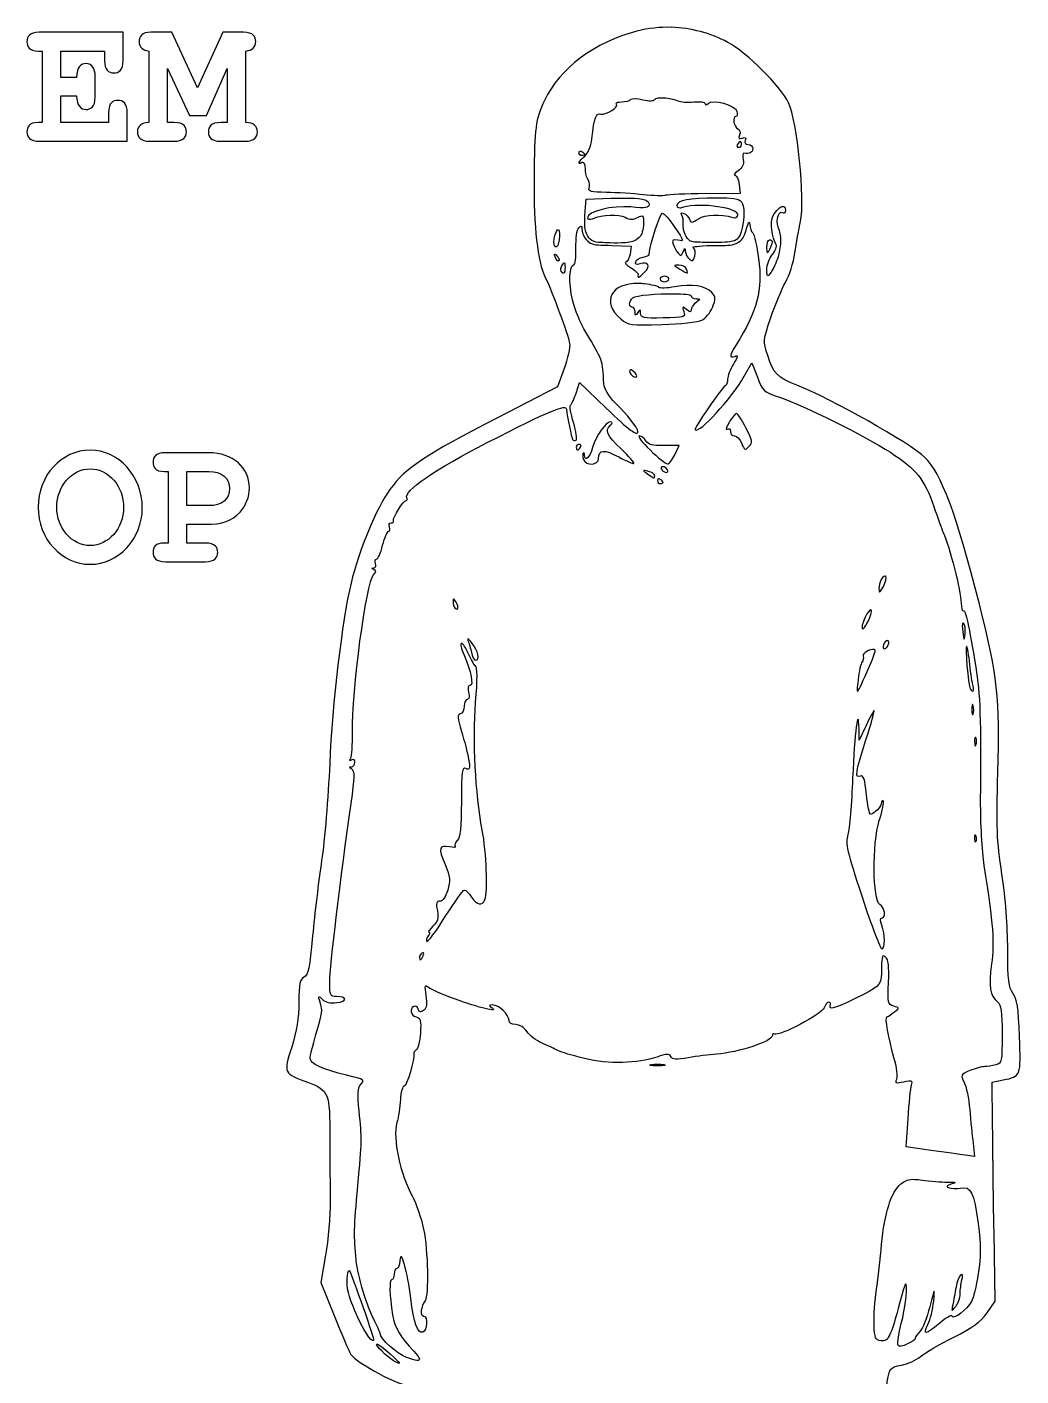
# Model space of a CAD drawing. Extents: x 3 to 63, y 6 to 117.
# Drawn here: x 32.96 to 63, y 29.18 to 69.93 of the extents above; entities that cross this region are included whole.
import ezdxf

# ---------------------------------------------------------------- set-up
doc = ezdxf.new("R2010")
doc.units = 0
doc.layers.add('Layer_1', color=7, linetype='CONTINUOUS')

msp = doc.modelspace()

# ---------------------------------------------------------------- linework, layer by layer
at = {"layer": 'Layer_1', "color": 7}
for points in [[(35.866027, 68.918941), (35.866027, 69.765401), (33.331298, 69.765401), (33.331298, 69.765401)], [(39.497846, 69.765401), (38.876697, 69.765401), (38.114986, 68.089017), (37.335706, 69.771087), (36.698017, 69.771087), (36.698017, 69.771087)], [(52.436593, 69.916296), (52.436593, 69.91578)], [(33.309078, 69.201095), (33.416049, 69.201095), (33.416049, 67.038952), (33.309078, 67.038952)], [(34.460428, 68.405279), (33.980355, 68.405279), (33.980355, 69.201095), (35.301205, 69.201095), (35.301205, 68.918941)], [(36.64169, 69.201095), (36.64169, 67.038952)], [(39.576912, 67.038952), (39.576912, 69.201095)], [(37.403402, 67.038952), (37.205996, 67.038952), (37.205996, 68.670378), (37.872106, 67.25341), (38.385771, 67.25341), (39.01209, 68.670378), (39.01209, 67.038952), (38.814684, 67.038952)], [(35.019051, 67.806866), (35.019051, 68.444551)], [(35.425745, 67.332476), (35.425745, 67.038952), (33.980355, 67.038952), (33.980355, 67.84614), (34.460428, 67.84614)], [(33.331298, 66.474646), (35.990051, 66.474646), (35.990051, 67.332476)], [(36.675279, 66.474646), (37.403402, 66.474646)], [(38.814684, 66.474646), (39.54849, 66.474646)], [(54.481946, 65.171883), (54.513985, 64.896965), (53.453585, 64.891282), (53.453585, 64.891798)], [(49.827449, 64.355913), (49.853804, 64.727468), (50.616032, 64.752272)], [(53.791032, 64.769325), (53.791032, 64.769841), (53.791032, 64.769841)], [(50.628952, 63.327552), (51.218578, 63.310499), (51.182923, 63.067104)], [(49.19183, 59.605814), (48.991324, 59.055462), (47.179031, 58.123735)], [(54.63129, 59.375338), (54.866934, 59.779966), (55.031266, 59.346401)], [(49.553563, 58.869426), (49.658468, 59.191371), (50.450667, 58.425008)], [(38.456049, 57.065402), (37.140885, 57.065402), (37.140885, 57.065402)], [(52.537878, 57.005973), (52.671204, 57.285543), (52.209215, 57.28141)], [(37.118665, 56.501096), (37.225634, 56.501096), (37.225634, 54.338952), (37.118665, 54.338952)], [(37.790458, 56.501096), (38.456049, 56.501096)], [(38.456049, 55.468083), (37.790458, 55.468083), (37.790458, 56.501096), (37.790458, 56.501096)], [(38.349081, 54.338952), (37.790458, 54.338952), (37.790458, 54.903777), (38.343395, 54.903777)], [(37.140885, 53.774646), (38.349081, 53.774646)], [(61.238637, 51.91688), (61.238637, 51.916361)], [(58.31737, 48.831796), (58.110664, 48.386862), (58.102396, 48.725859)], [(62.138842, 36.826843), (62.130574, 38.05106), (62.462335, 38.119788)], [(60.280557, 35.989686), (59.531249, 36.096141), (59.586026, 36.949835)], [(61.548697, 36.214478), (61.596756, 35.81037), (61.313054, 35.847059)], [(61.969861, 31.087144), (62.215323, 31.44216), (62.181215, 33.522652)], [(41.984001, 32.827605), (41.839824, 31.999748), (42.237215, 31.00756)], [(60.933747, 31.32692), (60.933747, 31.326404)], [(44.816386, 29.694462), (44.816386, 29.693946)]]:
    msp.add_lwpolyline(points, dxfattribs=at)
for points in [[(52.436593, 69.916296)], [(52.210766, 67.789811)], [(54.515535, 66.463277)], [(49.694123, 66.180091)], [(51.160701, 64.759506)], [(55.799693, 64.507326)], [(52.158055, 64.304753)], [(49.018195, 63.805559)], [(55.39972, 63.50015)], [(48.902958, 63.067104)], [(49.200614, 62.799936)], [(52.22472, 62.399444)], [(52.659835, 62.734824)], [(51.441304, 62.180334)], [(52.507387, 61.870277)], [(51.191707, 59.568609)], [(50.596395, 57.99661)], [(54.400296, 58.250859)], [(51.464559, 57.57338)], [(34.869707, 57.144467)], [(49.647099, 57.31965)], [(52.172009, 56.642171)], [(34.869707, 56.580161)], [(51.595816, 56.525384)], [(52.064522, 56.274237)], [(58.884261, 53.337981)], [(45.854048, 52.649651)], [(58.45948, 52.324089)], [(61.238637, 51.91688)], [(46.286581, 51.444556)], [(58.961776, 51.39288)], [(46.089694, 51.308132)], [(58.555082, 51.122611)], [(61.352845, 51.221314)], [(61.538878, 49.460697)], [(58.5618, 49.276214)], [(61.619494, 48.474712)], [(61.60399, 45.518821)], [(44.929557, 41.962448)], [(52.012844, 38.598313)], [(59.788599, 35.117905)], [(42.692484, 32.364069)], [(61.214351, 32.240045)], [(43.535843, 30.141465)]]:
    msp.add_lwpolyline(points, close=True, dxfattribs=at)
for points in [[(33.331298, 69.765401), (33.032144, 69.765401), (32.958712, 69.641299), (32.958712, 69.48325)], [(36.698017, 69.771087), (36.438374, 69.771087), (36.348169, 69.635684), (36.348169, 69.488933)], [(39.870435, 69.48325), (39.870435, 69.63565), (39.802649, 69.765401), (39.497846, 69.765401)], [(51.390145, 69.801059), (50.117409, 69.472468), (49.046484, 68.669116), (48.598584, 67.707647)], [(52.436593, 69.91578), (52.0842, 69.926681), (51.731174, 69.889078), (51.390145, 69.801059)], [(54.135197, 69.462578), (53.609485, 69.744359), (53.023912, 69.898037), (52.436593, 69.916296)], [(32.958712, 69.48325), (32.958712, 69.336499), (33.009922, 69.201095), (33.309078, 69.201095)], [(36.348169, 69.488933), (36.348169, 69.319602), (36.455424, 69.218034), (36.64169, 69.201095)], [(39.576912, 69.201095), (39.763178, 69.217994), (39.870435, 69.319568), (39.870435, 69.48325)], [(55.97436, 67.633233), (55.720739, 68.152613), (54.717804, 69.150309), (54.135197, 69.462578)], [(35.301205, 68.918941), (35.301205, 68.619782), (35.430957, 68.540672), (35.583357, 68.540672)], [(35.583357, 68.540672), (35.730113, 68.540672), (35.866027, 68.608463), (35.866027, 68.918941)], [(34.736897, 68.822823), (34.595786, 68.822823), (34.460428, 68.710079), (34.460428, 68.405279)], [(35.019051, 68.444551), (35.019051, 68.664682), (34.93445, 68.822823), (34.736897, 68.822823)], [(34.460428, 67.84614), (34.460428, 67.55262), (34.584536, 67.434279), (34.742583, 67.434279)], [(34.742583, 67.434279), (34.878047, 67.434279), (35.019051, 67.502034), (35.019051, 67.806866)], [(35.707896, 67.710748), (35.566786, 67.710748), (35.425745, 67.648555), (35.425745, 67.332476)], [(35.990051, 67.332476), (35.990051, 67.631635), (35.860296, 67.710748), (35.707896, 67.710748)], [(48.598584, 67.707647), (48.324502, 67.119306), (48.294109, 66.895858), (48.282841, 65.363087)], [(50.770543, 67.593442), (50.739804, 67.624242), (50.778251, 67.653587), (50.855811, 67.659588)], [(50.855811, 67.659588), (51.101635, 67.678088), (51.15072, 67.689954), (51.205659, 67.744853)], [(51.205659, 67.744853), (51.23516, 67.774354), (51.399376, 67.767435), (51.570495, 67.728835)], [(51.570495, 67.728835), (51.756542, 67.686835), (51.901515, 67.690452), (51.931196, 67.738653)], [(51.931196, 67.738653), (51.958255, 67.782452), (52.073235, 67.798013), (52.210766, 67.789811)], [(52.210766, 67.789811), (52.348296, 67.781812), (52.508292, 67.749295), (52.626243, 67.696794)], [(52.626243, 67.696794), (52.707545, 67.660395), (52.92658, 67.645922), (53.113037, 67.663721)], [(53.113037, 67.663721), (53.299494, 67.681522), (53.452034, 67.658678), (53.452034, 67.613079)], [(53.540919, 67.618763), (53.681042, 67.758883), (54.36095, 67.573559), (54.411149, 67.381569)], [(50.027437, 66.548544), (50.105577, 67.211574), (50.146222, 67.321985), (50.301321, 67.295786)], [(50.301321, 67.295786), (50.469932, 67.267285), (50.853413, 67.51054), (50.770543, 67.593442)], [(53.452034, 67.613079), (53.452034, 67.563079), (53.487338, 67.565362), (53.540919, 67.618763)], [(54.411149, 67.381569), (54.433657, 67.295468), (54.419949, 67.224989), (54.380658, 67.224989)], [(56.335061, 64.051539), (56.476264, 64.702398), (56.234708, 67.100092), (55.97436, 67.633233)], [(33.309078, 67.038952), (33.015568, 67.038952), (32.958712, 66.9092), (32.958712, 66.7568)], [(36.64169, 67.038952), (36.421557, 67.038952), (36.29701, 66.937421), (36.29701, 66.7568)], [(37.775988, 66.7568), (37.775988, 66.9092), (37.708205, 67.038952), (37.403402, 67.038952)], [(38.814684, 67.038952), (38.51553, 67.038952), (38.442098, 66.914839), (38.442098, 66.7568)], [(39.921076, 66.7568), (39.921076, 66.937421), (39.797045, 67.038952), (39.576912, 67.038952)], [(54.380658, 67.224989), (54.268192, 67.224989), (54.322154, 66.895302), (54.442153, 66.849301)], [(54.442153, 66.849301), (54.504854, 66.825301), (54.526716, 66.747556), (54.494347, 66.663265)], [(32.958712, 66.7568), (32.958712, 66.6044), (33.043436, 66.474646), (33.331298, 66.474646)], [(36.29701, 66.7568), (36.29701, 66.6044), (36.381772, 66.474646), (36.675279, 66.474646)], [(37.403402, 66.474646), (37.691269, 66.474646), (37.775988, 66.6044), (37.775988, 66.7568)], [(38.442098, 66.7568), (38.442098, 66.610039), (38.521171, 66.474646), (38.814684, 66.474646)], [(39.54849, 66.474646), (39.836357, 66.474646), (39.921076, 66.6044), (39.921076, 66.7568)], [(49.812463, 66.02713), (49.918521, 66.114728), (49.999458, 66.311163), (50.027437, 66.548544)], [(54.515535, 66.463277), (54.495006, 66.463277), (54.454398, 66.425029), (54.425616, 66.378528)], [(54.494347, 66.663265), (54.452369, 66.553865), (54.472276, 66.531492), (54.575995, 66.571283)], [(54.552741, 66.378528), (54.552741, 66.425129), (54.536075, 66.463277), (54.515535, 66.463277)], [(54.575995, 66.571283), (54.672706, 66.608382), (54.699574, 66.587401), (54.66643, 66.501001)], [(54.66643, 66.501001), (54.637349, 66.425201), (54.671332, 66.378528), (54.755314, 66.378528)], [(49.72668, 65.828692), (49.573915, 65.734292), (49.638394, 65.88339), (49.812463, 66.02713)], [(49.641931, 66.129966), (49.641931, 66.166965), (49.663765, 66.185192), (49.694123, 66.180091)], [(49.72668, 66.040047), (49.680111, 66.040047), (49.641931, 66.080666), (49.641931, 66.129966)], [(49.694123, 66.180091), (49.704243, 66.178091), (49.71503, 66.174072), (49.72668, 66.167171)], [(49.72668, 66.167171), (49.773249, 66.138371), (49.811429, 66.097755), (49.811429, 66.077255)], [(49.811429, 66.077255), (49.811429, 66.056755), (49.773249, 66.040047), (49.72668, 66.040047)], [(54.425616, 66.378528), (54.396838, 66.331927), (54.41403, 66.29378), (54.463341, 66.29378)], [(54.463341, 66.29378), (54.512651, 66.29378), (54.552741, 66.331927), (54.552741, 66.378528)], [(54.622506, 66.112395), (54.590865, 66.116395), (54.581453, 66.028395), (54.601834, 65.916023)], [(54.891738, 66.251404), (54.891738, 66.138504), (54.794549, 66.088405), (54.622506, 66.112395)], [(54.755314, 66.378528), (54.830143, 66.378528), (54.891738, 66.321333), (54.891738, 66.251404)], [(49.824348, 65.727923), (49.81725, 65.812122), (49.773249, 65.857492), (49.72668, 65.828692)], [(49.927184, 65.29539), (49.857956, 65.406021), (49.847944, 65.447642), (49.824348, 65.727923)], [(54.601834, 65.916023), (54.627763, 65.773035), (54.582033, 65.671593), (54.449905, 65.579095)], [(48.282841, 65.363087), (48.27176, 63.856287), (48.384642, 62.857318), (48.621838, 62.36327)], [(49.948888, 65.062845), (49.974827, 65.130446), (49.965003, 65.234991), (49.927184, 65.29539)], [(54.449905, 65.579095), (54.345977, 65.506295), (54.303509, 65.446803), (54.355338, 65.446803)], [(54.355338, 65.446803), (54.407167, 65.446803), (54.464314, 65.323235), (54.481946, 65.171883)], [(50.470305, 64.930038), (50.01034, 64.938039), (49.910737, 64.963436), (49.948888, 65.062845)], [(51.589617, 64.858725), (51.286931, 64.892525), (50.783167, 64.925037), (50.470305, 64.930038)], [(52.266577, 64.841672), (52.196727, 64.81737), (51.892297, 64.824924), (51.589617, 64.858725)], [(53.453585, 64.891798), (52.870602, 64.888797), (52.336427, 64.866072), (52.266577, 64.841672)], [(51.209794, 64.489239), (50.644594, 64.542037), (49.896177, 64.35535), (49.896177, 64.161608)], [(50.616032, 64.752272), (50.833048, 64.75927), (51.012854, 64.762506), (51.160701, 64.759506)], [(51.160701, 64.759506), (51.604243, 64.750505), (51.758598, 64.691016), (51.758598, 64.560034)], [(51.758598, 64.560034), (51.758598, 64.460834), (51.655241, 64.447649), (51.209794, 64.489239)], [(52.605574, 64.541431), (52.605574, 64.699393), (52.969479, 64.769325), (53.791032, 64.769325)], [(52.794709, 64.479421), (52.658314, 64.436119), (52.605574, 64.453531), (52.605574, 64.541431)], [(54.440605, 64.232406), (54.522674, 64.454537), (53.296182, 64.638589), (52.794709, 64.479421)], [(53.791032, 64.769841), (54.272756, 64.769841), (54.475488, 64.735939), (54.553259, 64.6422)], [(54.553259, 64.6422), (54.648499, 64.52745), (54.641061, 64.132367), (54.568761, 63.861886)], [(55.502037, 64.214319), (55.596678, 64.394288), (55.720284, 64.503495), (55.799693, 64.507326)], [(55.818298, 64.307338), (55.677051, 64.394638), (55.565748, 64.112258), (55.651899, 63.885659)], [(55.799693, 64.507326), (55.847344, 64.509324), (55.879277, 64.473732), (55.879277, 64.392603)], [(55.879277, 64.392603), (55.879277, 64.324803), (55.851826, 64.286677), (55.818298, 64.307338)], [(49.909097, 63.60402), (49.800274, 63.758942), (49.803163, 64.016823), (49.827449, 64.355913)], [(49.896177, 64.161608), (49.896177, 64.112711), (49.960937, 64.101037), (50.04449, 64.134737)], [(50.04449, 64.134737), (50.355616, 64.260137), (50.84247, 64.282719), (51.03306, 64.18073)], [(51.03306, 64.18073), (51.18201, 64.100831), (51.273307, 64.098627), (51.409782, 64.171427)], [(51.409782, 64.171427), (51.57689, 64.260827), (51.589617, 64.247034), (51.589617, 63.978676)], [(51.589617, 63.978676), (51.589617, 63.819944), (51.534522, 63.629402), (51.461974, 63.568881)], [(51.763247, 63.061934), (51.787178, 63.360876), (52.087015, 64.304753), (52.158055, 64.304753)], [(52.158055, 64.304753), (52.208376, 64.304753), (52.379845, 64.111176), (52.538912, 63.874805)], [(52.747169, 64.239123), (52.702798, 64.309923), (52.721859, 64.328785), (52.806078, 64.296485)], [(52.789026, 63.989526), (52.802125, 64.069227), (52.783327, 64.181423), (52.747169, 64.239123)], [(52.801945, 63.806593), (52.787105, 63.866693), (52.786364, 63.929347), (52.789026, 63.989526)], [(52.806078, 64.296485), (52.874748, 64.270186), (52.953385, 64.190019), (52.980745, 64.118717)], [(52.980745, 64.118717), (53.024714, 64.004189), (53.056265, 64.005888), (53.250496, 64.133187)], [(53.250496, 64.133187), (53.454307, 64.266688), (53.924601, 64.283952), (54.288158, 64.170911)], [(54.288158, 64.170911), (54.352189, 64.151012), (54.420735, 64.178907), (54.440605, 64.232406)], [(54.715007, 63.870154), (54.767776, 64.052156), (54.794038, 64.081011), (54.799237, 63.961623)], [(55.598673, 63.350806), (55.470062, 63.558917), (55.415182, 64.04915), (55.502037, 64.214319)], [(56.165046, 63.101727), (56.207966, 63.391306), (56.284553, 63.818708), (56.335061, 64.051539)], [(48.964968, 63.288277), (48.856452, 63.221179), (48.856452, 63.585962), (48.964968, 63.753883)], [(48.964968, 63.753883), (48.988389, 63.790083), (49.005487, 63.80826), (49.018195, 63.805559)], [(49.048169, 63.610738), (49.048881, 63.462148), (49.01154, 63.317077), (48.964968, 63.288277)], [(49.018195, 63.805559), (49.039367, 63.800558), (49.047558, 63.739259), (49.048169, 63.610738)], [(49.546845, 63.252103), (49.540345, 63.537583), (49.57781, 63.808585), (49.631078, 63.861886)], [(49.631078, 63.861886), (49.702449, 63.933286), (49.72668, 63.924148), (49.72668, 63.826746)], [(49.72668, 63.826746), (49.72668, 63.677307), (49.842001, 63.446995), (50.038806, 63.378196)], [(50.095133, 63.447958), (50.003924, 63.482158), (49.947686, 63.54882), (49.909097, 63.60402)], [(51.461974, 63.568881), (51.416653, 63.53108), (51.317778, 63.442021), (51.170003, 63.422119)], [(52.538912, 63.874805), (52.817564, 63.460746), (52.820932, 63.446797), (52.630895, 63.483098)], [(52.915116, 63.540459), (52.857016, 63.60016), (52.824829, 63.713862), (52.801945, 63.806593)], [(54.479361, 63.595236), (54.440272, 63.541137), (54.412821, 63.49675), (54.336735, 63.470178)], [(54.464375, 63.42522), (54.597265, 63.50142), (54.66027, 63.681374), (54.715007, 63.870154)], [(54.568761, 63.861886), (54.540551, 63.756325), (54.518451, 63.649296), (54.479361, 63.595236)], [(54.799237, 63.961623), (54.803439, 63.866122), (54.844436, 63.750046), (54.890706, 63.703758)], [(54.890706, 63.703758), (54.936977, 63.657455), (55.016661, 63.310611), (55.06744, 62.933262)], [(55.651899, 63.885659), (55.759974, 63.601308), (55.760458, 63.371467), (55.653966, 62.988039)], [(49.482766, 62.738441), (49.524276, 62.738441), (49.553246, 62.969555), (49.546845, 63.252103)], [(50.038806, 63.378196), (50.200623, 63.321596), (50.366318, 63.346353), (50.628952, 63.327552)], [(50.359717, 63.413851), (50.264607, 63.416851), (50.180454, 63.416259), (50.095133, 63.447958)], [(51.170003, 63.422119), (50.85153, 63.37922), (50.483412, 63.409551), (50.359717, 63.413851)], [(52.630895, 63.483098), (52.467864, 63.514297), (52.443475, 63.493104), (52.490335, 63.362175)], [(52.490335, 63.362175), (52.521516, 63.275175), (52.587276, 63.152541), (52.636062, 63.08984)], [(52.785925, 63.132215), (52.836214, 63.260014), (52.848721, 63.263427), (52.853621, 63.150818)], [(53.126989, 63.431422), (52.998592, 63.441823), (52.973054, 63.480899), (52.915116, 63.540459)], [(53.1027, 63.253138), (53.05358, 63.283538), (53.138763, 63.302234), (53.513013, 63.323935)], [(53.142493, 63.008708), (53.169711, 63.112797), (53.151791, 63.222838), (53.1027, 63.253138)], [(53.676309, 63.419537), (53.47739, 63.418537), (53.255388, 63.421323), (53.126989, 63.431422)], [(53.513013, 63.323935), (53.715409, 63.329936), (53.878815, 63.326068), (54.007556, 63.328068)], [(54.058198, 63.42522), (53.907962, 63.417222), (53.82946, 63.420537), (53.676309, 63.419537)], [(54.007556, 63.328068), (54.090305, 63.329068), (54.187203, 63.331806), (54.27214, 63.350806)], [(54.336735, 63.470178), (54.265514, 63.445379), (54.138253, 63.429422), (54.058198, 63.42522)], [(54.27214, 63.350806), (54.355579, 63.369507), (54.427466, 63.40412), (54.464375, 63.42522)], [(55.320654, 63.267092), (55.317355, 63.39515), (55.353158, 63.50015), (55.39972, 63.50015)], [(55.39972, 63.203528), (55.335238, 63.053478), (55.325954, 63.060741), (55.320654, 63.267092)], [(55.39972, 63.50015), (55.446289, 63.50015), (55.481566, 63.47149), (55.478267, 63.436589)], [(55.478267, 63.436589), (55.474967, 63.401688), (55.439738, 63.296627), (55.39972, 63.203528)], [(55.482918, 63.052118), (55.575419, 63.169696), (55.627462, 63.304208), (55.598673, 63.350806)], [(48.927763, 62.967367), (48.904792, 63.027668), (48.895817, 63.060003), (48.902958, 63.067104)], [(48.902958, 63.067104), (48.910057, 63.074102), (48.933494, 63.055894), (48.975306, 63.014394)], [(49.033183, 62.862981), (49.007122, 62.836882), (48.959563, 62.883877), (48.927763, 62.967367)], [(48.975306, 63.014394), (49.033165, 62.956992), (49.059253, 62.889082), (49.033183, 62.862981)], [(49.138601, 62.742058), (49.168973, 62.790059), (49.188563, 62.810236), (49.200614, 62.799936)], [(49.200614, 62.799936), (49.212663, 62.789635), (49.217167, 62.748741), (49.217667, 62.674362)], [(51.050631, 62.822674), (50.997709, 62.822412), (51.062389, 62.751067), (51.194289, 62.664027)], [(51.182923, 63.067104), (51.163241, 62.933032), (51.103553, 62.823013), (51.050631, 62.822674)], [(51.473861, 62.769964), (51.364832, 62.735962), (51.327393, 62.755975), (51.353455, 62.835075)], [(51.353455, 62.835075), (51.374254, 62.898175), (51.474017, 62.961779), (51.575146, 62.976669)], [(51.611836, 62.508481), (51.819098, 62.7113), (51.743845, 62.854064), (51.473861, 62.769964)], [(51.575146, 62.976669), (51.676276, 62.991568), (51.760749, 63.030234), (51.763247, 63.061934)], [(52.636062, 63.08984), (52.708172, 62.99714), (52.735892, 63.005014), (52.785925, 63.132215)], [(52.853621, 63.150818), (52.85692, 63.075018), (52.91193, 62.969407), (52.976094, 62.916207)], [(52.976094, 62.916207), (53.068275, 62.839708), (53.103393, 62.859208), (53.142493, 63.008708)], [(55.06744, 62.933262), (55.195792, 61.979521), (55.028517, 61.33816), (54.387376, 60.32515)], [(55.317553, 62.597881), (55.316053, 62.730242), (55.390425, 62.934516), (55.482918, 63.052118)], [(55.653966, 62.988039), (55.608087, 62.822899), (55.513993, 62.613433), (55.445194, 62.522433)], [(55.881343, 62.212375), (55.994447, 62.411755), (56.122127, 62.812157), (56.165046, 63.101727)], [(48.621838, 62.36327), (48.840056, 61.908761), (49.308027, 60.635864), (49.355126, 60.368042)], [(49.102427, 62.551373), (49.07947, 62.588473), (49.095831, 62.674457), (49.138601, 62.742058)], [(49.217667, 62.674362), (49.218966, 62.478501), (49.175868, 62.432551), (49.102427, 62.551373)], [(49.445044, 61.682174), (49.325662, 62.199413), (49.344889, 62.738441), (49.482766, 62.738441)], [(51.194289, 62.664027), (51.326195, 62.577027), (51.43115, 62.481769), (51.42735, 62.45267)], [(51.42735, 62.45267), (51.41052, 62.32513), (51.430652, 62.331171), (51.611836, 62.508481)], [(52.22472, 62.399444), (52.15487, 62.399444), (52.097595, 62.361193), (52.097595, 62.314695)], [(52.351326, 62.314695), (52.351326, 62.361294), (52.294564, 62.399444), (52.22472, 62.399444)], [(52.659835, 62.734824), (52.487837, 62.731824), (52.489668, 62.725821), (52.690323, 62.610801)], [(52.890311, 62.610801), (52.863511, 62.680601), (52.759625, 62.736825), (52.659835, 62.734824)], [(52.690323, 62.610801), (52.955554, 62.459179), (52.94849, 62.459179), (52.890311, 62.610801)], [(55.445194, 62.522433), (55.325308, 62.363902), (55.320154, 62.367342), (55.317553, 62.597881)], [(51.441304, 62.180334), (50.617262, 62.198535), (50.292211, 61.621608), (50.904385, 61.106499)], [(51.612352, 62.168449), (51.553112, 62.17545), (51.49624, 62.179136), (51.441304, 62.180334)], [(52.05522, 62.060446), (52.034069, 62.094646), (51.834613, 62.143351), (51.612352, 62.168449)], [(52.534261, 62.078533), (52.292046, 62.034533), (52.076371, 62.026246), (52.05522, 62.060446)], [(52.097595, 62.314695), (52.097595, 62.268094), (52.154864, 62.229944), (52.22472, 62.229944)], [(52.22472, 62.229944), (52.29457, 62.229944), (52.351326, 62.268094), (52.351326, 62.314695)], [(53.653573, 61.902831), (53.46433, 62.111932), (53.064113, 62.174834), (52.534261, 62.078533)], [(55.43796, 61.150425), (55.568807, 61.535275), (55.768242, 62.013004), (55.881343, 62.212375)], [(49.845536, 60.706523), (49.690194, 60.962635), (49.509822, 61.401486), (49.445044, 61.682174)], [(51.250617, 61.467716), (51.132673, 61.467716), (51.144844, 61.629136), (51.271804, 61.748836)], [(51.271804, 61.748836), (51.353066, 61.825438), (52.019355, 61.873807), (52.507387, 61.870277)], [(52.507387, 61.870277), (52.800207, 61.868277), (53.028804, 61.847597), (53.028804, 61.803097)], [(53.028804, 61.803097), (53.028804, 61.758398), (53.095622, 61.719864), (53.177117, 61.718864)], [(53.177117, 61.603627), (53.095625, 61.541725), (53.028804, 61.443319), (53.028804, 61.384518)], [(53.177117, 61.718864), (53.318227, 61.715864), (53.318227, 61.710855), (53.177117, 61.603627)], [(53.671141, 61.456347), (53.780171, 61.717287), (53.77857, 61.764722), (53.653573, 61.902831)], [(51.336918, 61.319407), (51.336201, 61.400906), (51.297188, 61.467716), (51.250617, 61.467716)], [(51.420117, 61.298219), (51.349975, 61.189719), (51.338016, 61.192767), (51.336918, 61.319407)], [(51.503315, 61.27393), (51.502217, 61.402732), (51.489887, 61.406179), (51.420117, 61.298219)], [(52.18441, 61.136987), (51.583124, 61.124189), (51.504516, 61.13999), (51.503315, 61.27393)], [(52.807113, 61.330257), (52.861331, 61.159418), (52.834301, 61.150888), (52.18441, 61.136987)], [(52.889795, 61.393302), (52.766645, 61.495492), (52.756961, 61.488258), (52.807113, 61.330257)], [(53.028804, 61.384518), (53.028804, 61.302317), (52.997303, 61.303902), (52.889795, 61.393302)], [(53.352816, 61.066708), (53.46102, 61.120509), (53.604072, 61.295809), (53.671141, 61.456347)], [(55.342358, 59.999072), (55.200954, 60.447652), (55.201629, 60.455325), (55.43796, 61.150425)], [(50.904385, 61.106499), (51.129903, 60.91678), (51.191413, 60.908533), (52.148755, 60.938034)], [(52.148755, 60.938034), (52.702645, 60.955033), (53.244609, 61.012929), (53.352816, 61.066708)], [(49.355126, 60.368042), (49.375607, 60.251633), (49.302016, 59.908516), (49.19183, 59.605814)], [(50.390721, 59.151062), (50.350822, 59.882142), (50.359312, 59.859444), (49.845536, 60.706523)], [(54.387376, 60.32515), (54.186976, 60.00851), (54.175974, 59.911368), (54.348104, 59.977369)], [(54.348104, 59.977369), (54.454993, 60.018368), (54.446407, 59.971376), (54.305728, 59.743276)], [(56.221373, 59.107654), (55.635299, 59.338114), (55.510903, 59.464384), (55.342358, 59.999072)], [(51.191707, 59.568609), (51.162637, 59.559607), (51.159592, 59.515216), (51.205143, 59.441484)], [(51.333817, 59.480243), (51.275757, 59.550241), (51.220777, 59.577308), (51.191707, 59.568609)], [(54.305728, 59.743276), (54.208798, 59.586444), (54.129511, 59.380305), (54.129511, 59.284904)], [(50.747289, 58.565052), (50.521372, 58.790972), (50.399423, 58.991272), (50.390721, 59.151062)], [(51.205143, 59.441484), (51.235842, 59.391785), (51.301353, 59.351568), (51.35087, 59.351568)], [(51.35087, 59.351568), (51.407009, 59.351568), (51.400596, 59.399773), (51.333817, 59.480243)], [(53.152828, 57.759417), (53.273711, 57.638537), (54.226676, 58.680029), (54.63129, 59.375338)], [(54.129511, 59.284904), (54.129511, 59.189506), (54.096758, 59.098857), (54.056647, 59.083368)], [(55.031266, 59.346401), (55.188918, 58.9315), (55.217692, 58.906166), (55.699958, 58.744887)], [(60.094005, 56.924842), (59.637093, 57.359592), (57.261034, 58.698844), (56.221373, 59.107654)], [(49.385098, 58.505108), (49.419859, 58.528407), (49.495805, 58.692256), (49.553563, 58.869426)], [(54.056647, 59.083368), (53.955042, 59.044067), (53.108388, 57.803817), (53.152828, 57.759417)], [(55.699958, 58.744887), (56.403033, 58.509786), (58.278696, 57.577161), (59.048591, 57.079872)], [(46.86949, 57.372361), (48.800554, 58.357211), (49.244739, 58.544163), (49.262109, 58.377984)], [(49.262109, 58.377984), (49.28612, 58.148283), (49.412268, 57.523512), (49.446076, 57.466412)], [(49.47295, 57.975425), (49.389799, 58.243493), (49.350339, 58.481809), (49.385098, 58.505108)], [(50.450667, 58.425008), (51.155697, 57.74292), (51.420117, 57.547605), (51.420117, 57.708773)], [(51.420117, 57.708773), (51.420117, 57.802875), (51.091959, 58.220382), (50.747289, 58.565052)], [(47.179031, 58.123735), (44.974859, 56.990564), (44.412868, 56.616203), (43.927551, 55.956943)], [(49.554598, 57.444708), (49.593007, 57.468407), (49.556098, 57.707355), (49.47295, 57.975425)], [(50.596395, 57.99661), (50.449334, 57.99661), (50.161197, 57.586686), (50.052242, 57.223014)], [(50.911103, 57.185292), (50.472763, 57.605382), (50.418883, 57.723489), (50.590193, 57.894809)], [(50.590193, 57.894809), (50.661903, 57.966609), (50.663813, 57.99661), (50.596395, 57.99661)], [(54.178088, 57.984209), (54.091487, 57.837638), (54.063841, 57.744603), (54.11711, 57.777504)], [(54.400296, 58.250859), (54.364556, 58.250859), (54.264678, 58.130799), (54.178088, 57.984209)], [(54.685551, 57.81626), (54.564472, 58.055192), (54.436036, 58.250859), (54.400296, 58.250859)], [(49.446076, 57.466412), (49.467216, 57.430712), (49.516185, 57.421007), (49.554598, 57.444708)], [(51.464559, 57.57338), (51.400487, 57.57338), (51.545487, 57.383531), (51.786504, 57.151701)], [(51.664028, 57.425071), (51.618358, 57.50657), (51.52863, 57.57338), (51.464559, 57.57338)], [(54.11711, 57.777504), (54.173979, 57.812704), (54.214262, 57.782457), (54.214262, 57.705156)], [(54.214262, 57.705156), (54.214262, 57.632557), (54.272452, 57.57338), (54.343453, 57.57338)], [(54.343453, 57.57338), (54.414451, 57.57338), (54.511095, 57.471518), (54.558427, 57.34704)], [(54.774951, 57.251438), (54.892601, 57.369088), (54.883907, 57.424819), (54.685551, 57.81626)], [(34.869707, 57.144467), (34.000461, 57.144467), (33.294608, 56.370868), (33.294608, 55.422609)], [(36.444287, 55.394703), (36.444287, 56.376842), (35.727661, 57.144467), (34.869707, 57.144467)], [(37.140885, 57.065402), (36.841729, 57.065402), (36.768815, 56.941288), (36.768815, 56.78325)], [(39.681298, 55.9988), (39.681298, 56.625331), (39.172893, 57.065402), (38.456049, 57.065402)], [(44.440181, 55.70321), (44.320118, 55.89748), (45.307535, 56.57574), (46.86949, 57.372361)], [(49.647099, 57.31965), (49.597788, 57.31965), (49.557699, 57.281399), (49.557699, 57.234902)], [(49.557699, 57.234902), (49.557699, 57.1883), (49.574365, 57.15015), (49.594904, 57.15015)], [(49.594904, 57.15015), (49.615436, 57.15015), (49.655526, 57.1883), (49.684304, 57.234902)], [(49.684304, 57.234902), (49.713086, 57.2815), (49.696409, 57.31965), (49.647099, 57.31965)], [(49.766987, 57.049384), (49.742648, 57.024981), (49.746929, 56.942431), (49.776289, 56.865932)], [(49.811429, 56.994604), (49.811429, 57.049005), (49.791368, 57.073784), (49.766987, 57.049384)], [(50.052242, 57.223014), (49.960312, 56.916206), (49.811429, 56.775066), (49.811429, 56.994604)], [(50.234659, 56.890737), (50.234659, 57.166205), (50.398962, 57.1795), (50.840306, 56.939312)], [(51.297644, 56.745007), (51.317114, 56.764509), (51.143267, 56.962791), (50.911103, 57.185292)], [(52.209215, 57.28141), (51.854197, 57.27841), (51.727819, 57.311199), (51.664028, 57.425071)], [(51.786504, 57.151701), (52.027515, 56.919873), (52.265055, 56.728955), (52.314636, 56.727955)], [(54.558427, 57.34704), (54.635955, 57.143067), (54.657307, 57.133788), (54.774951, 57.251438)], [(59.048591, 57.079872), (59.827249, 56.576922), (60.090443, 56.248334), (60.363755, 55.439145)], [(36.768815, 56.78325), (36.768815, 56.636488), (36.81386, 56.501096), (37.118665, 56.501096)], [(49.776289, 56.865932), (49.854519, 56.66206), (50.234659, 56.682605), (50.234659, 56.890737)], [(50.840306, 56.939312), (51.072282, 56.813053), (51.278173, 56.725507), (51.297644, 56.745007)], [(52.172009, 56.642171), (52.125437, 56.642171), (52.11119, 56.604024), (52.139968, 56.557423)], [(52.30895, 56.557423), (52.280171, 56.604024), (52.218581, 56.642171), (52.172009, 56.642171)], [(52.314636, 56.727955), (52.364216, 56.726954), (52.464578, 56.852274), (52.537878, 57.005973)], [(61.740933, 52.494105), (61.052085, 55.197615), (60.583275, 56.459313), (60.094005, 56.924842)], [(33.859433, 55.422609), (33.859433, 56.054778), (34.316551, 56.580161), (34.869707, 56.580161)], [(34.869707, 56.580161), (35.428507, 56.580161), (35.879981, 56.055183), (35.879981, 55.406072)], [(38.456049, 56.501096), (38.845516, 56.501096), (39.082884, 56.303478), (39.082884, 55.981748)], [(51.595816, 56.525384), (51.592416, 56.515383), (51.632207, 56.485464), (51.711571, 56.426166)], [(51.73741, 56.501096), (51.64542, 56.524294), (51.599197, 56.535084), (51.595816, 56.525384)], [(51.711571, 56.426166), (51.903272, 56.282955), (51.928095, 56.277396), (51.928095, 56.378107)], [(51.928095, 56.378107), (51.928095, 56.419305), (51.842185, 56.474706), (51.73741, 56.501096)], [(52.064522, 56.274237), (52.034162, 56.279237), (52.012844, 56.260494), (52.012844, 56.223593)], [(52.097595, 56.260801), (52.085954, 56.267799), (52.074643, 56.272535), (52.064522, 56.274237)], [(52.182344, 56.171401), (52.182344, 56.191999), (52.144165, 56.232001), (52.097595, 56.260801)], [(52.139968, 56.557423), (52.16875, 56.510822), (52.230339, 56.472674), (52.276911, 56.472674)], [(52.276911, 56.472674), (52.323481, 56.472674), (52.337731, 56.510822), (52.30895, 56.557423)], [(39.082884, 55.981748), (39.082884, 55.665658), (38.845516, 55.468083), (38.456049, 55.468083)], [(39.398627, 55.275847), (39.579251, 55.473406), (39.681298, 55.739151), (39.681298, 55.9988)], [(43.927551, 55.956943), (43.528898, 55.415412), (42.984372, 54.105111), (42.751912, 53.128693)], [(52.012844, 56.223593), (52.012844, 56.174293), (52.051023, 56.134193), (52.097595, 56.134193)], [(52.097595, 56.134193), (52.144165, 56.134193), (52.182344, 56.150901), (52.182344, 56.171401)], [(33.294608, 55.422609), (33.294608, 54.468688), (34.000461, 53.695581), (34.869707, 53.695581)], [(34.869707, 54.25989), (34.316551, 54.25989), (33.859433, 54.784778), (33.859433, 55.422609)], [(44.034522, 55.012298), (44.006542, 55.103797), (44.331056, 55.626214), (44.415892, 55.626214)], [(44.415892, 55.626214), (44.455164, 55.626214), (44.466261, 55.661012), (44.440181, 55.70321)], [(60.363755, 55.439145), (60.478489, 55.099465), (60.6069, 54.745212), (60.649011, 54.652113)], [(35.879981, 55.406072), (35.879981, 54.785183), (35.417217, 54.25989), (34.869707, 54.25989)], [(34.869707, 53.695581), (35.727661, 53.695581), (36.444287, 54.469014), (36.444287, 55.394703)], [(38.343395, 54.903777), (38.868328, 54.903777), (39.150271, 54.999318), (39.398627, 55.275847)], [(43.960623, 54.948735), (44.012175, 54.948735), (44.0452, 54.977397), (44.034522, 55.012298)], [(43.707409, 54.271259), (43.767078, 54.504087), (43.849025, 54.694486), (43.889826, 54.694486)], [(43.915665, 54.821611), (43.888866, 54.891511), (43.909064, 54.948735), (43.960623, 54.948735)], [(43.889826, 54.694486), (43.930628, 54.694486), (43.942465, 54.751692), (43.915665, 54.821611)], [(60.649011, 54.652113), (60.840635, 54.228322), (61.177013, 52.904376), (61.190062, 52.522527)], [(37.118665, 54.338952), (36.825152, 54.338952), (36.768815, 54.214839), (36.768815, 54.056801)], [(38.721667, 54.056801), (38.721667, 54.20356), (38.648232, 54.338952), (38.349081, 54.338952)], [(43.520857, 53.848029), (43.563598, 53.848029), (43.647735, 54.038417), (43.707409, 54.271259)], [(36.768815, 54.056801), (36.768815, 53.910039), (36.847372, 53.774646), (37.140885, 53.774646)], [(38.349081, 53.774646), (38.636948, 53.774646), (38.721667, 53.89876), (38.721667, 54.056801)], [(43.491919, 53.720904), (43.465117, 53.790704), (43.478108, 53.848029), (43.520857, 53.848029)], [(43.439725, 53.537969), (43.359186, 53.57047), (43.358598, 53.582061), (43.437659, 53.587062)], [(43.429906, 53.380872), (43.519108, 53.470071), (43.521365, 53.50497), (43.439725, 53.537969)], [(43.437659, 53.587062), (43.494409, 53.591063), (43.518719, 53.650964), (43.491919, 53.720904)], [(42.751912, 53.128693), (42.481187, 51.991561), (42.18506, 49.488042), (42.105955, 47.668042)], [(42.791702, 48.630776), (42.768133, 49.827436), (43.216999, 53.167962), (43.429906, 53.380872)], [(58.884261, 53.337981), (58.807741, 53.339981), (58.703789, 53.136482), (58.705977, 52.959193)], [(58.705977, 52.959193), (58.707675, 52.819583), (58.730877, 52.831841), (58.838268, 53.02999)], [(58.838268, 53.02999), (58.909939, 53.16217), (58.944724, 53.294528), (58.915268, 53.324029)], [(58.915268, 53.324029), (58.905867, 53.333028), (58.895202, 53.337682), (58.884261, 53.337981)], [(45.834929, 52.571102), (45.833527, 52.497402), (45.85763, 52.411418), (45.888671, 52.380417)], [(45.854048, 52.649651), (45.840427, 52.652652), (45.835987, 52.626204), (45.834929, 52.571102)], [(45.926912, 52.550433), (45.890013, 52.613933), (45.867658, 52.646651), (45.854048, 52.649651)], [(45.888671, 52.380417), (45.991965, 52.277126), (46.018079, 52.393622), (45.926912, 52.550433)], [(58.45948, 52.324089), (58.38263, 52.324089), (58.193347, 51.947862), (58.193347, 51.794923)], [(58.429508, 52.091029), (58.483917, 52.219079), (58.49757, 52.324089), (58.45948, 52.324089)], [(61.190062, 52.522527), (61.195063, 52.375646), (61.224718, 52.271517), (61.256208, 52.291016)], [(61.256208, 52.291016), (61.31987, 52.330318), (61.425158, 51.854039), (61.631895, 50.588277)], [(62.300071, 47.414312), (62.364154, 49.628512), (62.282381, 50.369115), (61.740933, 52.494105)], [(58.193347, 51.794923), (58.193347, 51.660864), (58.307565, 51.803919), (58.429508, 52.091029)], [(61.238637, 51.916361), (61.218209, 51.896663), (61.2161, 51.804308), (61.23502, 51.667798)], [(61.264992, 51.910678), (61.254343, 51.921277), (61.24544, 51.92318), (61.238637, 51.91688)], [(61.308918, 51.593384), (61.325598, 51.727115), (61.305823, 51.869779), (61.264992, 51.910678)], [(46.286581, 51.444556), (46.269531, 51.450557), (46.276429, 51.418804), (46.301048, 51.350505)], [(46.415253, 51.308132), (46.344604, 51.393431), (46.303631, 51.438235), (46.286581, 51.444556)], [(46.301048, 51.350505), (46.334658, 51.257406), (46.380651, 51.095092), (46.403368, 50.99032)], [(58.961776, 51.39288), (58.921655, 51.39288), (58.867135, 51.335675), (58.840335, 51.265756)], [(58.986062, 51.265756), (59.012862, 51.335556), (59.001895, 51.39288), (58.961776, 51.39288)], [(61.23502, 51.667798), (61.27548, 51.375579), (61.281, 51.369534), (61.308918, 51.593384)], [(46.089694, 51.308132), (46.046374, 51.308132), (46.081396, 51.145847), (46.167206, 50.947947)], [(46.300016, 50.99342), (46.227735, 51.16641), (46.133017, 51.308132), (46.089694, 51.308132)], [(46.167206, 50.947947), (46.380749, 50.455337), (46.462547, 50.037925), (46.34549, 50.037925)], [(46.516022, 50.626517), (46.469384, 50.655317), (46.372298, 50.82042), (46.300016, 50.99342)], [(46.403368, 50.99032), (46.426088, 50.885521), (46.477988, 50.80015), (46.519123, 50.80015)], [(46.519123, 50.80015), (46.653799, 50.80015), (46.594315, 51.09197), (46.415253, 51.308132)], [(58.555082, 51.122611), (58.443507, 51.139211), (58.19377, 51.005951), (58.224353, 50.926243)], [(58.419174, 50.622385), (58.529121, 50.873964), (58.607663, 51.091687), (58.593323, 51.106075)], [(58.593323, 51.106075), (58.584221, 51.115076), (58.571021, 51.120312), (58.555082, 51.122611)], [(58.840335, 51.265756), (58.813535, 51.195956), (58.824502, 51.138632), (58.864624, 51.138632)], [(58.864624, 51.138632), (58.904753, 51.138632), (58.959265, 51.195827), (58.986062, 51.265756)], [(61.352845, 51.221314), (61.296523, 51.273014), (61.404653, 50.031655), (61.46498, 49.934055)], [(61.452579, 50.67096), (61.424258, 50.94909), (61.379562, 51.196713), (61.352845, 51.221314)], [(46.517573, 49.52271), (46.573273, 50.22333), (46.572593, 50.591619), (46.516022, 50.626517)], [(58.075006, 50.207423), (58.019166, 49.697904), (58.010678, 49.687765), (58.419174, 50.622385)], [(58.195413, 50.746924), (58.157234, 50.706324), (58.103073, 50.463542), (58.075006, 50.207423)], [(58.224353, 50.926243), (58.246631, 50.868143), (58.233553, 50.787524), (58.195413, 50.746924)], [(61.548181, 50.016738), (61.524181, 50.098237), (61.480898, 50.392822), (61.452579, 50.67096)], [(61.631895, 50.588277), (61.76515, 49.772249), (61.789426, 49.042708), (61.767804, 46.546148)], [(46.305184, 49.826568), (46.337913, 49.696108), (46.322707, 49.614695), (46.264877, 49.614695)], [(46.34549, 50.037925), (46.28856, 50.037925), (46.272674, 49.956116), (46.305184, 49.826568)], [(61.46498, 49.934055), (61.539111, 49.814194), (61.59233, 49.866838), (61.548181, 50.016738)], [(46.170826, 49.409021), (46.170826, 49.296013), (46.117605, 49.191579), (46.052485, 49.176479)], [(46.264877, 49.614695), (46.213265, 49.614695), (46.170826, 49.521993), (46.170826, 49.409021)], [(46.715494, 45.677468), (46.506431, 46.792708), (46.425498, 48.364431), (46.517573, 49.52271)], [(58.102396, 48.725859), (58.083656, 49.508859), (57.964482, 48.593107), (57.909642, 47.244296)], [(61.512007, 49.318587), (61.510306, 49.178908), (61.528091, 49.111426), (61.551282, 49.168727)], [(61.538878, 49.460697), (61.524398, 49.475699), (61.513277, 49.423399), (61.512007, 49.318587)], [(61.55438, 49.422457), (61.54898, 49.443057), (61.543699, 49.455699), (61.538878, 49.460697)], [(61.551282, 49.168727), (61.574431, 49.226028), (61.575851, 49.340058), (61.55438, 49.422457)], [(46.052485, 49.176479), (45.954076, 49.153677), (45.960045, 49.064756), (46.089175, 48.649895)], [(58.311684, 48.389447), (58.469791, 48.877037), (58.58235, 49.276214), (58.5618, 49.276214)], [(58.5618, 49.276214), (58.54125, 49.276214), (58.431191, 49.076266), (58.31737, 48.831796)], [(42.739511, 47.832375), (42.77584, 47.891173), (42.799193, 48.250445), (42.791702, 48.630776)], [(46.089175, 48.649895), (46.174617, 48.375395), (46.270568, 47.998234), (46.302083, 47.811703)], [(58.145288, 47.295972), (57.965204, 47.226873), (57.992422, 47.404877), (58.311684, 48.389447)], [(61.619494, 48.474712), (61.604183, 48.480712), (61.593655, 48.431807), (61.593655, 48.344486)], [(61.593655, 48.344486), (61.593655, 48.228048), (61.612549, 48.180868), (61.636031, 48.239068)], [(61.636031, 48.450425), (61.630131, 48.465025), (61.624603, 48.472812), (61.619494, 48.474712)], [(61.636031, 48.239068), (61.659521, 48.297269), (61.659521, 48.392225), (61.636031, 48.450425)], [(42.771033, 47.785866), (42.707493, 47.746666), (42.696569, 47.762874), (42.739511, 47.832375)], [(42.762765, 47.581227), (42.820973, 47.582026), (42.868701, 47.642438), (42.868701, 47.715069)], [(42.868701, 47.715069), (42.868701, 47.793669), (42.828953, 47.821675), (42.771033, 47.785866)], [(46.302083, 47.811703), (46.351152, 47.520952), (46.339482, 47.48), (46.222501, 47.5249)], [(42.105955, 47.668042), (42.062447, 46.666864), (41.952878, 45.352144), (41.86256, 44.746775)], [(42.774134, 47.506297), (42.689642, 47.559796), (42.686234, 47.580327), (42.762765, 47.581227)], [(42.753462, 46.470699), (42.869926, 47.28514), (42.873059, 47.443596), (42.774134, 47.506297)], [(46.222501, 47.5249), (46.101346, 47.5714), (46.086074, 47.458505), (46.086074, 46.527545)], [(58.325638, 46.743035), (58.279299, 47.213324), (58.240368, 47.332474), (58.145288, 47.295972)], [(62.420478, 44.340597), (62.265662, 45.370877), (62.251483, 45.735113), (62.300071, 47.414312)], [(57.909642, 47.244296), (57.878402, 46.475946), (57.813423, 45.704863), (57.765465, 45.531222)], [(42.10699, 41.08705), (42.10699, 41.504661), (42.440531, 44.28236), (42.753462, 46.470699)], [(46.086074, 46.527545), (46.086074, 45.722725), (46.057375, 45.449307), (45.963085, 45.355007)], [(58.452247, 46.143587), (58.415025, 46.143587), (58.358126, 46.413314), (58.325638, 46.743035)], [(58.786074, 46.502222), (58.786074, 46.394912), (58.552066, 46.143587), (58.452247, 46.143587)], [(58.715795, 45.958588), (58.807495, 46.255466), (58.861192, 46.520174), (58.834652, 46.546664)], [(58.834652, 46.546664), (58.808111, 46.573164), (58.786074, 46.553622), (58.786074, 46.502222)], [(61.767804, 46.546148), (61.762205, 45.904557), (61.812196, 45.031411), (61.87891, 44.598978)], [(46.796626, 43.568035), (46.889826, 43.810914), (46.844693, 44.988236), (46.715494, 45.677468)], [(58.733366, 43.418172), (58.509463, 43.543474), (58.497591, 45.252116), (58.715795, 45.958588)], [(45.963085, 45.355007), (45.895445, 45.287406), (45.866314, 45.206356), (45.897974, 45.174656)], [(57.765465, 45.531222), (57.687175, 45.247782), (57.731045, 45.055567), (58.194897, 43.647616)], [(61.586937, 45.430971), (61.583238, 45.34177), (61.603249, 45.291777), (61.631379, 45.319865)], [(61.60399, 45.518821), (61.595092, 45.50982), (61.588988, 45.480369), (61.586937, 45.430971)], [(61.638097, 45.482129), (61.624588, 45.515929), (61.61289, 45.527719), (61.60399, 45.518821)], [(61.631379, 45.319865), (61.659528, 45.347966), (61.662576, 45.421031), (61.638097, 45.482129)], [(45.725892, 45.158636), (45.406272, 45.216635), (45.383486, 45.126441), (45.591531, 44.625852)], [(45.897974, 45.174656), (45.929634, 45.143054), (45.852143, 45.135736), (45.725892, 45.158636)], [(41.86256, 44.746775), (41.772242, 44.141413), (41.650017, 43.119899), (41.590743, 42.476629)], [(45.591531, 44.625852), (45.749712, 44.245231), (45.760028, 44.147631), (45.672147, 43.854322)], [(61.87891, 44.598978), (62.161483, 42.767271), (62.196413, 42.30547), (62.105253, 41.623451)], [(62.596177, 42.067353), (62.596177, 42.75261), (62.529484, 43.615197), (62.420478, 44.340597)], [(45.672147, 43.854322), (45.610417, 43.648283), (45.520215, 43.518941), (45.43857, 43.518941)], [(45.600834, 43.05437), (45.878612, 43.495981), (46.138443, 43.857423), (46.178575, 43.857423)], [(46.178575, 43.857423), (46.218707, 43.857423), (46.314169, 43.761929), (46.390448, 43.64555)], [(46.390448, 43.64555), (46.548487, 43.4043), (46.721204, 43.371484), (46.796626, 43.568035)], [(58.194897, 43.647616), (58.479038, 42.785135), (58.747503, 42.079238), (58.791241, 42.079238)], [(45.360021, 43.228003), (45.403963, 42.993804), (45.377779, 42.90364), (45.226178, 42.7624)], [(45.43857, 43.518941), (45.332909, 43.518941), (45.316737, 43.458733), (45.360021, 43.228003)], [(58.788143, 43.010963), (58.924774, 43.010963), (58.881144, 43.335474), (58.733366, 43.418172)], [(45.041179, 42.306097), (45.071037, 42.276196), (45.323056, 42.61277), (45.600834, 43.05437)], [(58.788143, 42.793406), (58.734491, 42.934474), (58.734491, 43.010963), (58.788143, 43.010963)], [(58.791241, 42.079238), (58.895265, 42.079238), (58.893299, 42.516816), (58.788143, 42.793406)], [(41.590743, 42.476629), (41.500922, 41.50188), (41.457332, 41.29301), (41.32926, 41.224509)], [(45.081486, 42.473528), (45.029614, 42.411028), (45.011318, 42.335997), (45.041179, 42.306097)], [(45.226178, 42.7624), (45.122758, 42.665999), (45.06904, 42.587216), (45.106806, 42.587216)], [(45.106806, 42.587216), (45.144576, 42.587216), (45.133347, 42.536017), (45.081486, 42.473528)], [(62.754308, 40.73875), (62.619307, 40.930441), (62.596177, 41.125581), (62.596177, 42.067353)], [(44.900101, 41.951597), (44.854071, 41.923096), (44.816386, 41.864097), (44.816386, 41.820338)], [(44.816386, 41.820338), (44.816386, 41.698529), (44.876886, 41.725315), (44.933174, 41.872013)], [(44.929557, 41.962448), (44.921958, 41.962609), (44.912102, 41.959495), (44.900101, 41.951597)], [(44.933174, 41.872013), (44.954854, 41.928814), (44.952427, 41.961948), (44.929557, 41.962448)], [(58.90493, 41.832223), (58.8061, 41.914222), (58.78614, 41.86202), (58.785042, 41.51803)], [(58.992264, 41.068963), (59.015235, 41.565282), (58.99346, 41.758825), (58.90493, 41.832223)], [(62.105253, 41.623451), (62.013303, 40.935499), (62.055832, 40.672755), (62.290771, 40.477784)], [(41.32926, 41.224509), (41.200689, 41.15571), (41.175265, 41.033176), (41.175265, 40.472616)], [(58.785042, 41.51803), (58.783442, 41.004691), (58.756462, 40.965255), (58.235722, 40.703092)], [(42.313695, 40.640566), (42.120687, 40.640566), (42.10699, 40.669771), (42.10699, 41.08705)], [(45.08097, 40.919617), (44.975621, 41.006418), (44.965646, 40.970813), (45.013274, 40.671054)], [(45.877818, 40.5708), (45.507105, 40.707093), (45.148616, 40.863819), (45.08097, 40.919617)], [(59.14936, 40.351178), (58.972772, 40.400877), (58.963263, 40.442382), (58.992264, 41.068963)], [(41.175265, 40.472616), (41.175265, 39.988138), (41.115125, 39.611826), (40.957706, 39.113526)], [(41.690996, 39.497481), (41.898284, 40.192412), (41.898442, 40.196566), (41.814501, 40.471066)], [(41.814501, 40.471066), (41.755411, 40.664267), (41.761687, 40.67131), (41.886848, 40.551682)], [(41.886848, 40.551682), (41.975277, 40.467081), (42.128836, 40.432818), (42.318863, 40.455045)], [(42.318863, 40.455045), (42.644782, 40.493047), (42.640742, 40.640566), (42.313695, 40.640566)], [(44.647402, 40.343941), (44.507462, 40.257441), (44.550673, 40.070116), (44.720785, 40.025616)], [(44.784345, 40.262294), (44.755956, 40.336094), (44.694295, 40.372993), (44.647402, 40.343941)], [(45.013274, 40.671054), (45.052903, 40.421673), (45.035345, 40.29347), (44.952295, 40.224569)], [(47.017283, 40.294851), (47.225926, 40.149441), (46.632616, 40.292853), (45.877818, 40.5708)], [(47.038471, 40.384767), (46.910807, 40.383767), (46.907862, 40.371149), (47.017283, 40.294851)], [(47.525265, 39.920195), (47.525265, 40.094336), (47.219375, 40.386767), (47.038471, 40.384767)], [(57.192375, 40.47055), (57.143964, 40.47055), (57.079205, 40.391953), (57.048714, 40.295883)], [(58.235722, 40.703092), (57.455487, 40.310334), (57.181911, 40.213814), (57.234232, 40.350143)], [(57.234232, 40.350143), (57.259672, 40.416443), (57.240833, 40.47055), (57.192375, 40.47055)], [(59.176231, 40.175995), (59.331518, 40.294843), (59.331023, 40.299978), (59.14936, 40.351178)], [(62.290771, 40.477784), (62.399272, 40.387685), (62.42668, 40.190459), (62.42668, 39.496449)], [(62.953262, 39.43392), (62.920562, 40.3075), (62.882359, 40.556931), (62.754308, 40.73875)], [(44.720785, 40.025616), (44.856439, 39.990114), (44.874449, 39.918703), (44.84584, 39.532623)], [(44.952295, 40.224569), (44.862464, 40.14997), (44.824139, 40.158593), (44.784345, 40.262294)], [(57.048714, 40.295883), (56.990903, 40.113762), (55.685991, 39.424467), (55.553715, 39.506268)], [(59.177782, 38.729054), (58.980702, 39.418294), (58.878199, 40.003034), (58.949888, 40.029233)], [(58.949888, 40.029233), (58.986419, 40.042533), (59.088141, 40.108634), (59.176231, 40.175995)], [(44.84584, 39.532623), (44.827441, 39.284362), (44.771862, 39.056275), (44.722335, 39.025676)], [(47.727319, 39.793587), (47.604272, 39.793587), (47.525265, 39.842786), (47.525265, 39.920195)], [(48.070449, 39.578613), (47.984769, 39.709325), (47.850117, 39.793587), (47.727319, 39.793587)], [(48.524686, 39.229281), (48.352339, 39.302981), (48.14793, 39.460355), (48.070449, 39.578613)], [(55.553715, 39.506268), (55.515554, 39.529866), (55.483952, 39.509292), (55.48395, 39.460791)], [(41.514262, 38.76626), (41.514262, 38.84286), (41.593812, 39.171663), (41.690996, 39.497481)], [(49.003209, 39.009656), (48.912319, 39.056757), (48.697033, 39.155592), (48.524686, 39.229281)], [(55.48395, 39.460791), (55.48395, 39.286852), (54.47045, 38.951103), (53.791032, 38.900102)], [(62.42668, 39.496449), (62.42668, 38.667039), (62.41838, 38.625309), (62.236511, 38.576609)], [(62.462335, 38.119788), (62.994947, 38.23063), (62.998032, 38.237961), (62.953262, 39.43392)], [(40.957706, 39.113526), (40.706611, 38.318678), (40.707767, 38.316733), (41.462584, 38.040722)], [(42.614969, 38.264483), (41.891661, 38.439053), (41.514262, 38.61131), (41.514262, 38.76626)], [(44.645336, 38.914572), (44.681047, 38.762752), (44.43812, 37.930476), (44.358014, 37.930137)], [(44.722335, 39.025676), (44.672805, 38.995077), (44.638176, 38.944973), (44.645336, 38.914572)], [(49.807296, 38.767295), (49.455773, 38.853594), (49.094101, 38.962557), (49.003209, 39.009656)], [(51.997858, 38.813803), (51.420098, 38.609923), (50.528897, 38.591064), (49.807296, 38.767295)], [(52.413339, 38.824138), (52.358959, 38.918639), (52.28959, 38.916803), (51.997858, 38.813803)], [(52.944056, 38.791065), (52.577285, 38.727464), (52.464737, 38.734338), (52.413339, 38.824138)], [(53.791032, 38.900102), (53.581482, 38.884402), (53.200172, 38.835496), (52.944056, 38.791065)], [(59.242377, 38.147693), (59.274379, 38.231093), (59.245282, 38.492885), (59.177782, 38.729054)], [(52.012844, 38.546635), (51.803294, 38.546635), (51.717384, 38.563126), (51.822159, 38.583327)], [(51.822159, 38.583327), (51.874549, 38.593426), (51.943788, 38.598313), (52.012844, 38.598313)], [(52.012844, 38.598313), (52.081906, 38.598313), (52.151144, 38.593326), (52.203532, 38.583327)], [(52.203532, 38.583327), (52.308307, 38.563126), (52.222391, 38.546635), (52.012844, 38.546635)], [(61.452579, 38.401426), (61.171441, 38.283956), (61.165541, 38.271749), (61.278431, 38.054161)], [(61.894928, 38.524415), (61.811939, 38.523886), (61.612811, 38.468416), (61.452579, 38.401426)], [(62.236511, 38.576609), (62.131736, 38.548508), (61.977917, 38.525116), (61.894928, 38.524415)], [(41.462584, 38.040722), (42.072763, 37.817605), (42.114152, 37.712216), (42.113192, 36.395347)], [(43.038199, 37.973029), (43.172245, 38.134538), (43.182479, 38.127514), (42.614969, 38.264483)], [(42.995826, 37.188063), (42.945804, 37.678254), (42.956519, 37.874628), (43.038199, 37.973029)], [(44.358014, 37.930137), (44.307214, 37.929907), (44.255581, 37.749054), (44.242778, 37.528092)], [(59.45942, 38.056743), (59.217848, 38.003744), (59.191297, 38.014595), (59.242377, 38.147693)], [(59.68783, 37.960625), (59.7287, 38.098325), (59.701099, 38.109863), (59.45942, 38.056743)], [(59.586026, 36.949835), (59.616347, 37.419425), (59.662237, 37.874426), (59.68783, 37.960625)], [(61.278431, 38.054161), (61.342769, 37.93015), (61.419324, 37.55663), (61.448444, 37.223718)], [(44.242778, 37.528092), (44.229977, 37.307133), (44.182768, 36.994256), (44.138392, 36.833045)], [(42.956551, 34.925669), (43.083503, 36.301489), (43.083765, 36.326212), (42.995826, 37.188063)], [(61.448444, 37.223718), (61.477564, 36.890809), (61.522485, 36.436667), (61.548697, 36.214478)], [(44.138392, 36.833045), (44.005632, 36.350755), (44.232189, 35.276345), (44.60813, 34.603724)], [(62.181215, 33.522652), (62.162586, 34.666933), (62.143531, 36.153775), (62.138842, 36.826843)], [(42.113192, 36.395347), (42.112742, 35.773235), (42.116126, 34.902444), (42.120425, 34.460063)], [(61.313054, 35.847059), (61.157204, 35.86716), (60.69272, 35.931266), (60.280557, 35.989686)], [(59.367951, 34.977861), (59.509014, 35.089462), (59.600721, 35.127684), (59.788599, 35.117905)], [(59.788599, 35.117905), (59.851228, 35.114904), (59.924412, 35.106001), (60.013907, 35.0931)], [(60.013907, 35.0931), (60.246741, 35.059601), (60.58935, 35.033222), (60.775616, 35.035222)], [(42.907457, 32.681878), (42.833218, 33.398978), (42.838851, 33.650108), (42.956551, 34.925669)], [(58.784008, 33.146965), (58.869608, 34.098044), (59.076552, 34.747343), (59.367951, 34.977861)], [(60.902741, 34.977861), (60.741781, 34.931662), (60.723015, 34.90496), (60.823678, 34.866241)], [(60.775616, 35.035222), (61.049791, 35.038223), (61.074101, 35.027261), (60.902741, 34.977861)], [(60.823678, 34.866241), (60.896478, 34.83824), (61.051029, 34.833705), (61.167324, 34.855906)], [(61.167324, 34.855906), (61.485369, 34.916705), (61.57582, 34.734521), (61.69856, 33.78672)], [(42.120425, 34.460063), (42.124725, 34.017683), (42.063307, 33.282916), (41.984001, 32.827605)], [(44.60813, 34.603724), (44.719837, 34.403855), (44.870825, 33.956154), (44.944027, 33.608952)], [(44.944027, 33.608952), (45.077176, 32.977434), (45.1047, 31.613049), (44.987434, 31.453529)], [(61.69856, 33.78672), (61.788648, 33.090911), (61.789359, 32.803229), (61.703209, 32.26485)], [(44.559037, 31.525358), (44.471558, 32.29524), (44.240373, 33.090704), (44.229342, 32.660174)], [(58.627946, 31.792526), (58.676026, 32.118495), (58.746289, 32.727865), (58.784008, 33.146965)], [(43.474348, 30.820492), (43.231903, 31.277134), (42.960721, 32.167388), (42.907457, 32.681878)], [(44.229342, 32.660174), (44.22604, 32.532113), (44.185466, 32.427629), (44.138908, 32.427629)], [(42.63409, 32.116022), (42.645869, 32.261921), (42.669383, 32.355708), (42.692484, 32.364069)], [(42.692484, 32.364069), (42.700183, 32.367069), (42.70803, 32.360081), (42.715222, 32.342881)], [(42.715222, 32.342881), (42.743971, 32.27298), (42.923748, 31.780998), (43.114679, 31.249408)], [(44.054159, 32.258132), (44.054159, 32.16503), (44.022449, 32.088632), (43.983878, 32.088632)], [(44.138908, 32.427629), (44.092338, 32.427629), (44.054159, 32.35122), (44.054159, 32.258132)], [(61.179728, 32.229708), (61.131097, 32.199709), (61.065221, 32.031754), (61.033482, 31.856606)], [(61.214351, 32.240045), (61.20575, 32.242045), (61.194007, 32.238008), (61.179728, 32.229708)], [(61.213835, 32.08088), (61.240254, 32.17968), (61.240151, 32.233944), (61.214351, 32.240045)], [(61.703209, 32.26485), (61.644749, 31.899719), (61.555177, 31.523408), (61.504255, 31.428208)], [(42.868701, 31.143987), (42.679739, 31.588038), (42.613587, 31.861961), (42.63409, 32.116022)], [(43.983878, 32.088632), (43.900788, 32.088632), (43.911953, 31.62056), (44.008682, 31.030299)], [(58.557665, 30.734193), (58.548264, 30.990304), (58.579866, 31.466567), (58.627946, 31.792526)], [(59.540033, 31.792526), (59.533935, 32.086526), (59.507405, 32.035895), (59.33953, 31.411153)], [(59.390173, 30.799304), (59.476282, 31.159106), (59.543933, 31.606267), (59.540033, 31.792526)], [(60.358072, 31.436992), (60.396103, 31.868022), (60.393762, 31.864522), (60.240766, 31.271112)], [(61.033482, 31.856606), (61.001743, 31.681475), (60.957028, 31.443332), (60.933747, 31.32692)], [(61.158024, 31.660235), (61.158659, 31.779395), (61.183853, 31.968821), (61.213835, 32.08088)], [(44.918704, 30.500097), (44.763285, 30.4483), (44.642145, 30.79396), (44.559037, 31.525358)], [(44.987434, 31.453529), (44.856847, 31.27588), (44.830571, 30.987926), (44.945059, 30.987926)], [(59.33953, 31.411153), (59.050954, 30.337225), (58.988128, 30.2095), (58.764889, 30.2412)], [(60.185474, 30.738328), (60.259002, 30.880526), (60.336723, 31.195034), (60.358072, 31.436992)], [(61.504255, 31.428208), (61.376115, 31.188779), (60.956491, 30.869051), (60.918761, 30.98224)], [(61.024182, 31.27938), (61.097202, 31.36978), (61.157344, 31.541074), (61.158024, 31.660235)], [(42.237215, 31.00756), (42.455652, 30.461683), (42.686134, 29.931238), (42.749845, 29.829339)], [(43.433007, 30.253601), (43.360967, 30.181603), (43.109342, 30.578488), (42.868701, 31.143987)], [(43.114679, 31.249408), (43.305613, 30.717818), (43.448856, 30.269503), (43.433007, 30.253601)], [(44.008682, 31.030299), (44.073653, 30.633828), (44.245379, 30.337307), (44.647402, 29.927007)], [(44.945059, 30.987926), (45.080904, 30.987926), (45.057065, 30.546198), (44.918704, 30.500097)], [(60.240766, 31.271112), (60.154885, 30.937991), (60.020771, 30.602086), (59.94311, 30.524386)], [(60.918761, 30.98224), (60.902042, 31.032339), (60.732212, 30.939838), (60.541524, 30.776569)], [(60.933747, 31.326404), (60.892888, 31.122024), (60.895981, 31.120659), (61.024182, 31.27938)], [(60.96527, 30.351788), (61.554536, 30.646777), (61.7793, 30.811332), (61.969861, 31.087144)], [(43.630929, 30.456174), (43.630929, 30.494274), (43.560518, 30.658202), (43.474348, 30.820492)], [(58.764889, 30.2412), (58.596373, 30.2651), (58.572746, 30.321993), (58.557665, 30.734193)], [(59.586542, 30.154901), (59.216668, 29.986369), (59.204801, 30.024715), (59.390173, 30.799304)], [(60.541524, 30.776569), (60.115129, 30.411597), (60.010693, 30.400297), (60.185474, 30.738328)], [(44.411759, 29.747173), (44.146017, 29.843473), (43.630929, 30.311344), (43.630929, 30.456174)], [(59.802034, 30.318196), (59.802034, 30.282398), (59.705155, 30.2089), (59.586542, 30.154901)], [(59.94311, 30.524386), (59.86545, 30.446686), (59.802034, 30.353997), (59.802034, 30.318196)], [(59.964814, 29.768876), (60.097706, 29.880697), (60.547892, 30.142846), (60.96527, 30.351788)], [(42.749845, 29.829339), (42.913479, 29.56764), (44.222709, 28.871775), (44.551285, 28.871775)], [(44.031937, 29.64072), (43.832816, 29.756669), (43.451637, 30.141465), (43.535843, 30.141465)], [(43.535843, 30.141465), (43.572533, 30.141465), (43.751886, 30.00951), (43.934268, 29.848458)], [(43.934268, 29.848458), (44.270382, 29.551709), (44.302447, 29.483201), (44.031937, 29.64072)], [(44.816386, 29.693946), (44.816013, 29.616347), (44.748526, 29.625073), (44.411759, 29.747173)], [(44.647402, 29.927007), (44.740062, 29.832408), (44.816058, 29.727993), (44.816386, 29.694462)], [(59.381387, 29.50791), (59.569418, 29.53971), (59.831924, 29.657058), (59.964814, 29.768876)], [(58.928703, 28.787542), (59.002972, 29.418351), (59.020881, 29.447011), (59.381387, 29.50791)]]:
    msp.add_open_spline(points, degree=3, dxfattribs=at)

doc.saveas('drawing.dxf')
